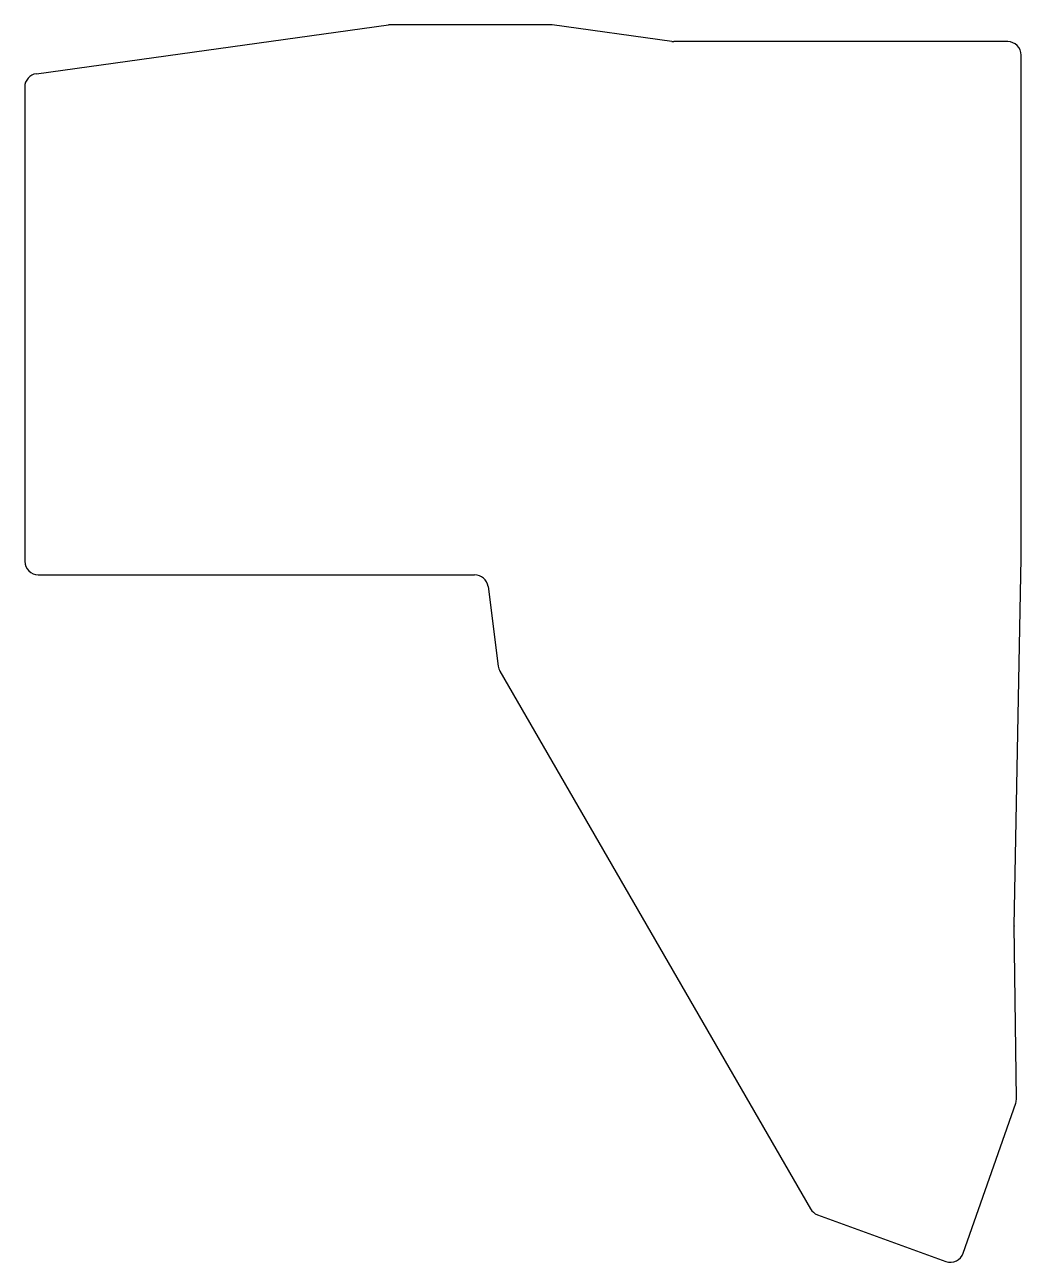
# Model space of a CAD drawing. Header units: millimetres. Extents: x -12 to 136, y -113 to 70.
import ezdxf

# ---------------------------------------------------------------- set-up
doc = ezdxf.new("R2010")
doc.units = ezdxf.units.MM

msp = doc.modelspace()

# ---------------------------------------------------------------- linework, layer by layer
for p, q in [((-10.28, 62.74), (41.86, 69.98)), ((65.86, 70), (42.14, 70)), ((83.86, 67.52), (66.14, 69.98)), ((133.6, 67.5), (84.14, 67.5)), ((135.6, -8.98), (135.6, 65.5)), ((-12, 60.76), (-12, -9.5)), ((134.56, -63.49), (135.6, -9.02)), ((-10, -11.5), (54.64, -11.5)), ((56.62, -13.25), (58.13, -25.04)), ((58.39, -25.79), (104.37, -105.43)), ((134.89, -89.1), (134.56, -63.55)), ((127.01, -112.02), (134.78, -89.78)), ((105.42, -106.31), (124.44, -113.24))]:
    msp.add_line(p, q)
for centre, start, end in [((42.14, 68), 90, 97.9072), ((65.86, 68), 82.0928, 90), ((84.14, 69.5), 262.0928, 270), ((133.6, 65.5), 0, 90), ((-10, 60.76), 97.9072, 180), ((133.6, -8.98), 358.9016, 0), ((-10, -9.5), 180, 270), ((54.64, -13.5), 7.2976, 90), ((60.12, -24.79), 187.2976, 210), ((136.55, -63.53), 178.9016, 180.7515), ((132.89, -89.12), 340.7515, 0.7515), ((106.1, -104.43), 210, 250), ((125.13, -111.36), 250, 340.7515)]:
    msp.add_arc(centre, 2, start, end)

doc.saveas('drawing.dxf')
